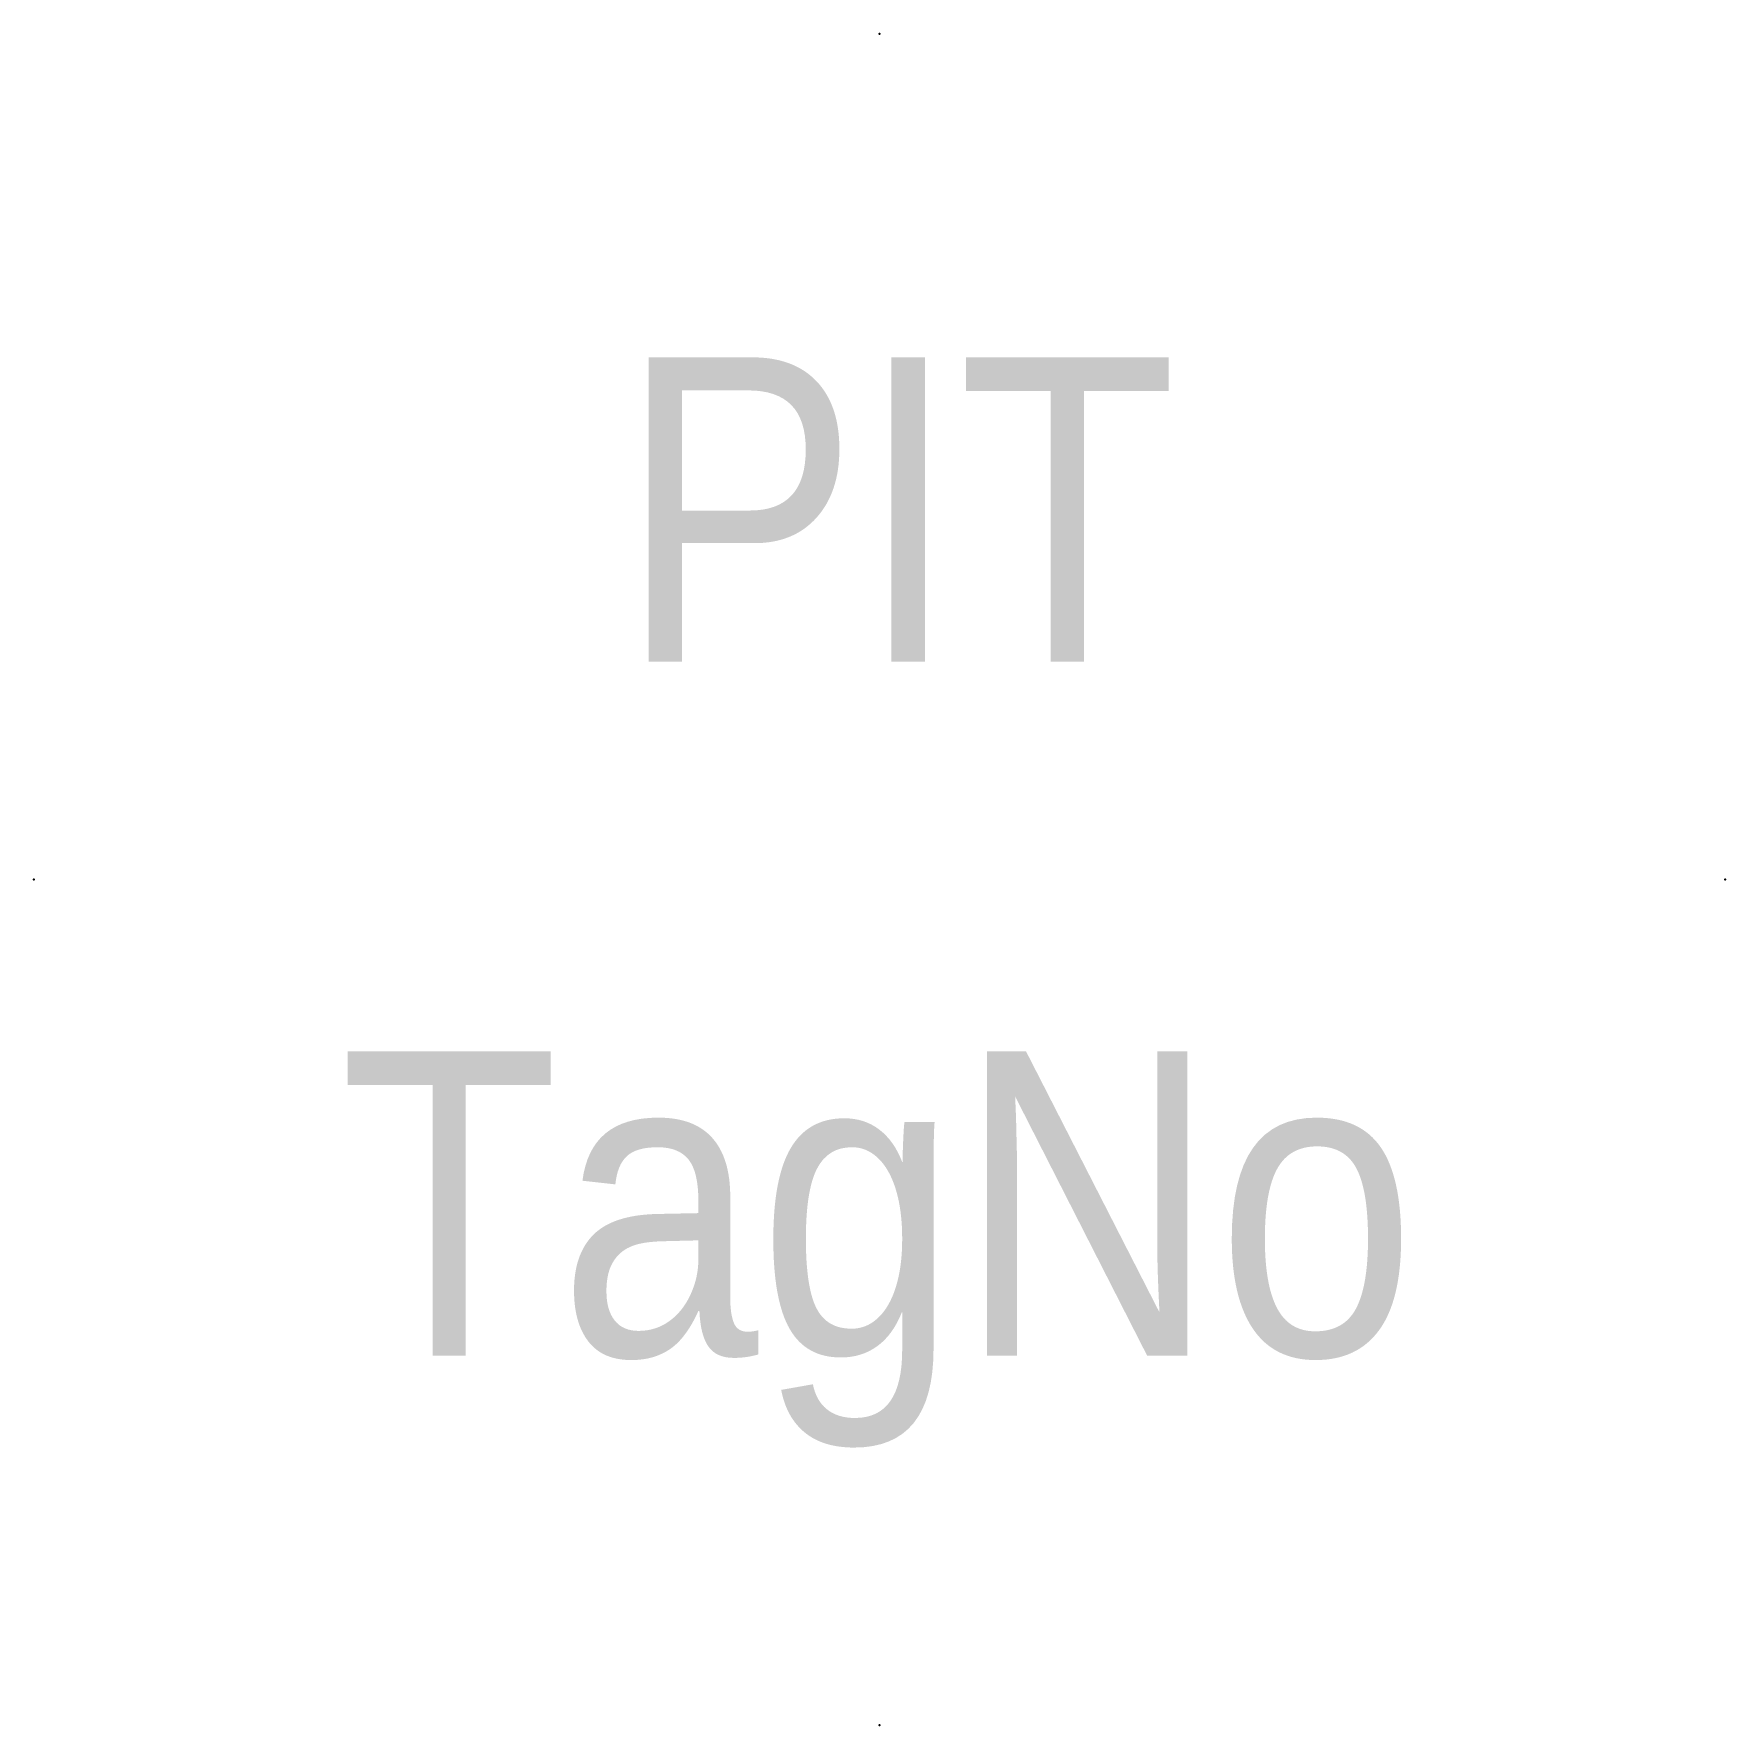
# Model space of a CAD drawing. Header units: metres. Extents: x -0.0028 to 0.0168, y 0 to 0.0196.
import ezdxf

# ---------------------------------------------------------------- set-up
doc = ezdxf.new("R2010")
doc.units = ezdxf.units.M
doc.layers.get('0').update_dxf_attribs({"linetype": 'CONTINUOUS'})
doc.layers.add('Level 5', color=9, linetype='CONTINUOUS', lineweight=0, true_color=0xc8c8c8)
doc.styles.add('Styledgn000', font='Styledgn000')

msp = doc.modelspace()

# ---------------------------------------------------------------- linework, layer by layer
for p in [(0.007, 0.0196), (-0.0028, 0.0098), (0.0168, 0.0098), (0.007, 0)]:
    msp.add_point(p)

# ---------------------------------------------------------------- texts
at = {"layer": 'Level 5', "color": 9, "linetype": 'CONTINUOUS', "lineweight": 13, "true_color": 0xc8c8c8, "char_height": 0.003528, "attachment_point": 5, "line_spacing_factor": 0.8, "style": 'Styledgn000'}
for s, insert, width in [('{\\W0.88095;PIT}', (0.007215, 0.014087), 0.036946), ('{\\W0.88095;TagNo}', (0.006982, 0.005513), 0.044002)]:
    msp.add_mtext(s, dxfattribs=dict(at, insert=insert, width=width))

doc.saveas('drawing.dxf')
